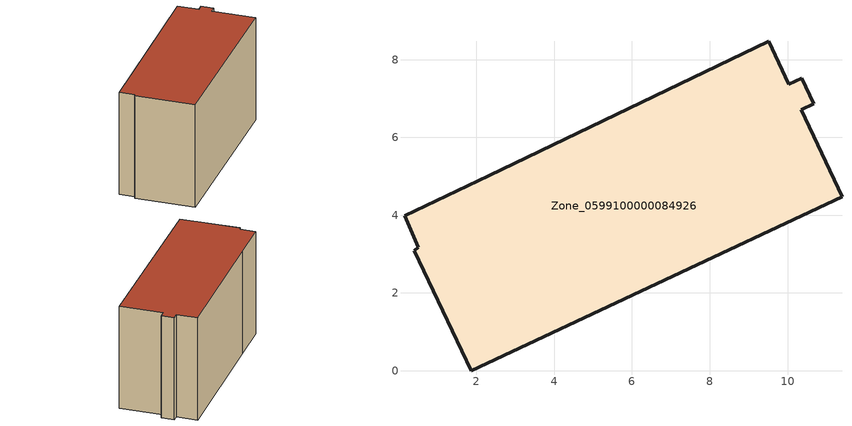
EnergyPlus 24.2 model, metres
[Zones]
Zone_0599100000084926
 floor ground (C_G): 1.86,0 0.4,3.08 0.5,3.17 0.15,3.98 2.32,5.01 9.51,8.47 10.03,7.36 10.36,7.52 10.67,6.87 10.35,6.71 11.4,4.47 z0
 wall outside (C_F): 1.86,0 11.4,4.47 10.35,6.71 10.67,6.87 10.36,7.52 10.03,7.36 9.51,8.47 2.32,5.01 0.15,3.98 0.5,3.17 0.4,3.08 1.86,0 z0:6.18
 roof outside (C_R): 0.4,3.08 1.86,0 11.4,4.47 10.35,6.71 10.67,6.87 10.36,7.52 10.03,7.36 9.51,8.47 2.32,5.01 0.15,3.98 0.5,3.17 z6.18
[BUILDING]
Pand.0599100000084926: North Axis=0; Terrain=City; Loads Convergence Tolerance Value=0.04; Temperature Convergence Tolerance Value=0.4; Solar Distribution=FullExterior; Maximum Number of Warmup Days=25; Minimum Number of Warmup Days=1
[Site:Location]
Rotterdam.The.Hague.AP_ZH_NLD Design_Conditions: Latitude=51.96; Longitude=4.45; Time Zone=1; Elevation=-4.5
[SITE:GROUNDTEMPERATURE:BUILDINGSURFACE]
18, 18, 18, 18, 18, 18, 18, 18, 18, 18, 18, 18
[MATERIAL] Thermal Absorptance=0.9; Solar Absorptance=0.7; Visible Absorptance=0.7
Name | Roughness | Thickness | Conductivity | Density | Specific Heat
G.TI.1946 | MediumSmooth | 0.15 | 1 | 540 | 1210
F.TI.1946 | Rough | 0.3 | 0.857143 | 1920 | 840
R.TI.1946 | MediumRough | 0.2 | 0.1 | 1500 | 1000
[CONSTRUCTION]
C_G: G.TI.1946
C_F: F.TI.1946
C_R: R.TI.1946
[ZONE]
Zone_0599100000084926: Type=1; Multiplier=1; Ceiling Height=Autocalculate; Volume=Autocalculate; Floor Area=autocalculate; Part of Total Floor Area=Yes
[ZONEINFILTRATION:DESIGNFLOWRATE]
Infil_Zone_0599100000084926: Zone or ZoneList or Space or SpaceList=Zone_0599100000084926; Schedule=AlwaysOn; Design Flow Rate Calculation Method=Flow/Area; Flow Rate per Floor Area=0.003; Constant Term Coefficient=1; Temperature Term Coefficient=0; Velocity Term Coefficient=0; Velocity Squared Term Coefficient=0
[HVACTEMPLATE:ZONE:IDEALLOADSAIRSYSTEM]
Zone_0599100000084926: Maximum Heating Supply Air Temperature=50; Minimum Cooling Supply Air Temperature=13; Maximum Heating Supply Air Humidity Ratio=0.0156; Minimum Cooling Supply Air Humidity Ratio=0.0077; Heating Limit=NoLimit; Cooling Limit=NoLimit; Dehumidification Control Type=ConstantSensibleHeatRatio; Cooling Sensible Heat Ratio=0.7; Dehumidification Setpoint=60; Humidification Control Type=None; Humidification Setpoint=30; Outdoor Air Method=None; Outdoor Air Flow Rate per Person=0.00944; Outdoor Air Flow Rate per Zone Floor Area=0; Outdoor Air Flow Rate per Zone=0; Demand Controlled Ventilation Type=None; Outdoor Air Economizer Type=NoEconomizer; Heat Recovery Type=None; Sensible Heat Recovery Effectiveness=0.7; Latent Heat Recovery Effectiveness=0.65
[ZONECONTROL:THERMOSTAT]
ThermostatControl_Zone_0599100000084926: Zone or ZoneList=Zone_0599100000084926; Control Type Schedule=DualSetpointControlType; Control 1=Thermostat_Zone_0599100000084926; Temperature Difference Between Cutout And Setpoint=0
[THERMOSTATSETPOINT:DUALSETPOINT]
Thermostat_Zone_0599100000084926: Heating Setpoint Temperature Schedule=HeatingSetpoint_Zone_0599100000084926; Cooling Setpoint Temperature Schedule=CoolingSetpoint_Zone_0599100000084926
[SCHEDULE:COMPACT]
HeatingSetpoint_Zone_0599100000084926: Through: 12/31, For: AllDays, Until: 24:00, 21
CoolingSetpoint_Zone_0599100000084926: Through: 12/31, For: AllDays, Until: 24:00, 24
DualSetpointControlType: Through: 12/31, For: AllDays, Until: 24:00, 4
AlwaysOn: Through: 12/31, For: AllDays, Until: 24:00, 1
